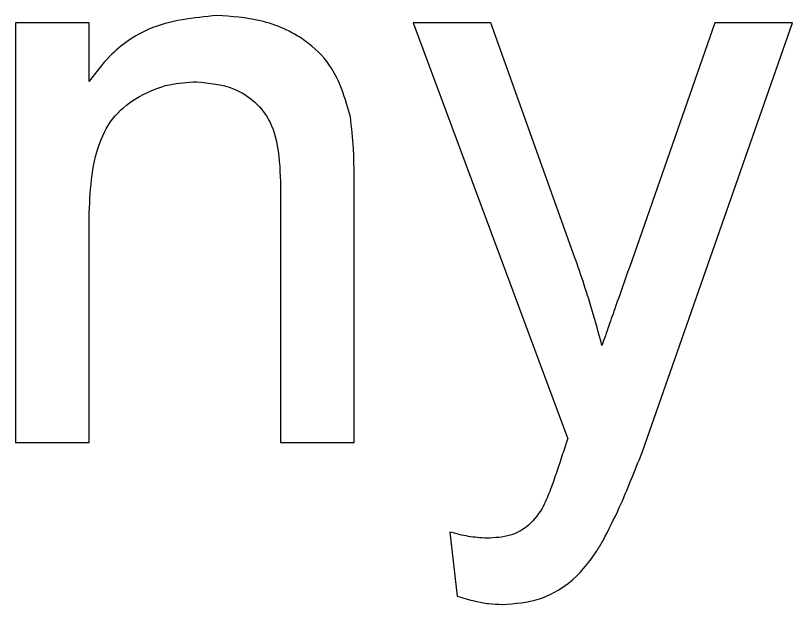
# Model space of a CAD drawing. Extents: x 75 to 2075, y 25 to 1460.
# Drawn here: x 744.559 to 749.325, y 1206.174 to 1209.786 of the extents above; entities that cross this region are included whole.
import ezdxf

# ---------------------------------------------------------------- set-up
doc = ezdxf.new("R2010")
doc.units = 0
doc.header["$LTSCALE"] = 5
doc.linetypes.add('SLD-KATı', pattern=[0])
doc.layers.get('0').update_dxf_attribs({"linetype": 'CONTINUOUS'})

msp = doc.modelspace()

# ---------------------------------------------------------------- linework, layer by layer
at = {"color": 7, "linetype": 'SLD-KATı'}
for p, q in [((744.5593, 1209.741), (744.5593, 1207.1671)), ((745.0108, 1209.741), (744.5593, 1209.741)), ((745.0108, 1209.3819), (745.0108, 1209.741)), ((746.9978, 1209.741), (747.946, 1207.1889)), ((747.4754, 1209.741), (746.9978, 1209.741)), ((747.9806, 1208.3278), (747.4754, 1209.741)), ((748.8492, 1209.741), (748.3242, 1208.241)), ((748.4026, 1207.1064), (749.3248, 1209.741)), ((749.3248, 1209.741), (748.8492, 1209.741)), ((746.6365, 1207.1671), (746.6365, 1208.7419)), ((746.1849, 1208.7038), (746.1849, 1207.1671)), ((745.0108, 1207.1671), (745.0108, 1208.5472)), ((744.5593, 1207.1671), (745.0108, 1207.1671)), ((746.1849, 1207.1671), (746.6365, 1207.1671)), ((747.2235, 1206.6181), (747.2687, 1206.2244))]:
    msp.add_line(p, q, dxfattribs=at)
for points, knots in [([(745.7947, 1209.7862), (745.6512, 1209.7722), (745.4089, 1209.7487), (745.1495, 1209.5662), (745.0509, 1209.4351), (745.0108, 1209.3819)], [0, 0, 0, 0, 0.4637, 0.782338, 1, 1, 1, 1]), ([(746.6132, 1209.1639), (746.5816, 1209.2758), (746.5301, 1209.458), (746.3188, 1209.6605), (746.0738, 1209.7671), (745.8844, 1209.7801), (745.7947, 1209.7862)], [0, 0, 0, 0, 0.303977, 0.495141, 0.760868, 1, 1, 1, 1]), ([(745.0108, 1208.5472), (745.0165, 1208.7031), (745.0246, 1208.9236), (745.1589, 1209.1799), (745.3177, 1209.2977), (745.4918, 1209.3694), (745.6136, 1209.3765), (745.6691, 1209.3798)], [0, 0, 0, 0, 0.381682, 0.539894, 0.698637, 0.862553, 1, 1, 1, 1]), ([(745.6691, 1209.3798), (745.747, 1209.3723), (745.877, 1209.3597), (746.0338, 1209.2608), (746.1356, 1209.1271), (746.1805, 1208.932), (746.1833, 1208.7876), (746.1849, 1208.7038)], [0, 0, 0, 0, 0.237264, 0.395782, 0.555405, 0.741857, 1, 1, 1, 1]), ([(746.6365, 1208.7419), (746.6363, 1208.78), (746.6358, 1208.8562), (746.6328, 1208.9972), (746.6208, 1209.0995), (746.6132, 1209.1639)], [0, 0, 0, 0, 0.270226, 0.540571, 1, 1, 1, 1]), ([(748.1563, 1207.7626), (748.1364, 1207.8361), (748.1005, 1207.9681), (748.0409, 1208.1563), (748.0007, 1208.2706), (747.9806, 1208.3278)], [0, 0, 0, 0, 0.386068, 0.692919, 1, 1, 1, 1]), ([(748.3242, 1208.241), (748.2962, 1208.1613), (748.254, 1208.0417), (748.1978, 1207.8824), (748.1701, 1207.8025), (748.1563, 1207.7626)], [0, 0, 0, 0, 0.499957, 0.750012, 1, 1, 1, 1]), ([(747.946, 1207.1889), (747.9431, 1207.1802), (747.9372, 1207.1627), (747.9253, 1207.1277), (747.9166, 1207.1014), (747.9108, 1207.0838)], [0, 0, 0, 0, 0.250077, 0.500093, 1, 1, 1, 1]), ([(748.1613, 1206.5624), (748.1962, 1206.6303), (748.259, 1206.7525), (748.3344, 1206.9363), (748.3798, 1207.0497), (748.4026, 1207.1064)], [0, 0, 0, 0, 0.384383, 0.692116, 1, 1, 1, 1]), ([(747.9108, 1207.0838), (747.8988, 1207.0477), (747.8749, 1206.9752), (747.8377, 1206.8667), (747.806, 1206.797), (747.7901, 1206.7621)], [0, 0, 0, 0, 0.332447, 0.665784, 1, 1, 1, 1]), ([(747.7901, 1206.7621), (747.7603, 1206.7206), (747.709, 1206.6493), (747.5841, 1206.5867), (747.4988, 1206.5825), (747.45, 1206.58)], [0, 0, 0, 0, 0.372693, 0.641426, 1, 1, 1, 1]), ([(747.45, 1206.58), (747.4121, 1206.5827), (747.3548, 1206.5868), (747.2795, 1206.602), (747.2422, 1206.6128), (747.2235, 1206.6181)], [0, 0, 0, 0, 0.4949037, 0.7469737, 1, 1, 1, 1]), ([(747.5453, 1206.1736), (747.6227, 1206.1792), (747.7682, 1206.1897), (747.9744, 1206.3055), (748.091, 1206.4451), (748.1481, 1206.5404), (748.1613, 1206.5624)], [0, 0, 0, 0, 0.30042, 0.564951, 0.899395, 1, 1, 1, 1]), ([(747.2687, 1206.2244), (747.3052, 1206.2134), (747.3683, 1206.1943), (747.4612, 1206.1773), (747.5171, 1206.1749), (747.5453, 1206.1736)], [0, 0, 0, 0, 0.405014, 0.70079, 1, 1, 1, 1])]:
    msp.add_open_spline(points, degree=3, knots=knots, dxfattribs=at)

doc.saveas('drawing.dxf')
